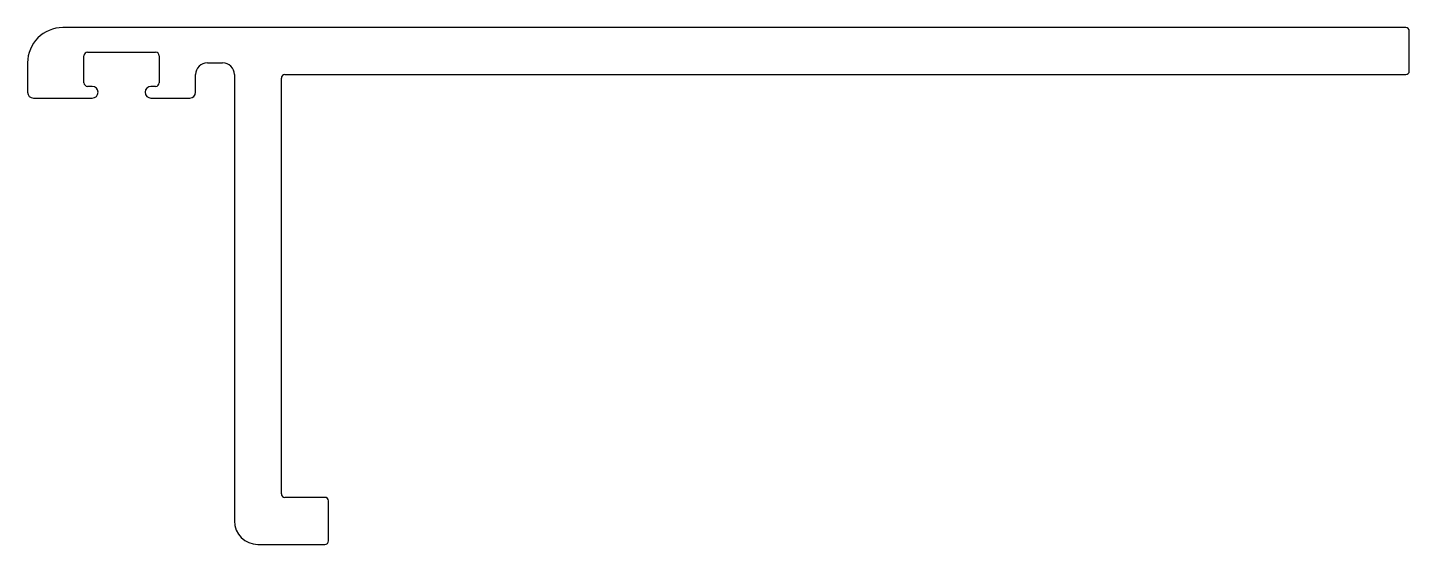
# Model space of a CAD drawing. Extents: x 445 to 563, y 604 to 648.
import ezdxf

# ---------------------------------------------------------------- set-up
doc = ezdxf.new("R2010")
doc.units = 0
doc.layers.get('0').update_dxf_attribs({"linetype": 'CONTINUOUS'})

msp = doc.modelspace()

# ---------------------------------------------------------------- linework, layer by layer
for p, q in [((562.2, 647.68), (447.9, 647.68)), ((562.5, 643.98), (562.5, 647.38)), ((444.9, 644.68), (444.9, 642.18)), ((449.7, 642.98), (449.7, 645.28)), ((450, 645.58), (455.8, 645.58)), ((456.1, 645.28), (456.1, 642.98)), ((460.2, 644.68), (461.5, 644.68)), ((459.2, 642.18), (459.2, 643.68)), ((462.5, 643.68), (462.5, 605.68)), ((466.5, 607.98), (466.5, 643.38)), ((466.8, 643.68), (562.2, 643.68)), ((450.4, 642.68), (450, 642.68)), ((455.8, 642.68), (455.4, 642.68)), ((445.4, 641.68), (450.4, 641.68)), ((455.4, 641.68), (458.7, 641.68)), ((470.2, 607.68), (466.8, 607.68)), ((470.5, 603.98), (470.5, 607.38)), ((464.5, 603.68), (470.2, 603.68))]:
    msp.add_line(p, q)
for centre, radius, start, end in [((447.9, 644.68), 3, 90, 180), ((562.2, 647.38), 0.3, 360, 90), ((450, 645.28), 0.3, 89.9907, 180), ((455.8, 645.28), 0.3, 360, 90.0093), ((460.2, 643.68), 1, 90, 180), ((461.5, 643.68), 1, 0, 90), ((466.8, 643.38), 0.3, 89.9907, 180), ((562.2, 643.98), 0.3, 270, 360), ((445.4, 642.18), 0.5, 180, 270), ((450, 642.98), 0.3, 180.0023, 270.0093), ((450.4, 642.18), 0.5, 270, 90), ((455.4, 642.18), 0.5, 90, 270), ((455.8, 642.98), 0.3, 269.9907, 359.9977), ((458.7, 642.18), 0.5, 270, 0), ((466.8, 607.98), 0.3, 180.0023, 270.0093), ((470.2, 607.38), 0.3, 360, 90.0093), ((464.5, 605.68), 2, 180, 270), ((470.2, 603.98), 0.3, 269.9907, 359.9977)]:
    msp.add_arc(centre, radius, start, end)

doc.saveas('drawing.dxf')
